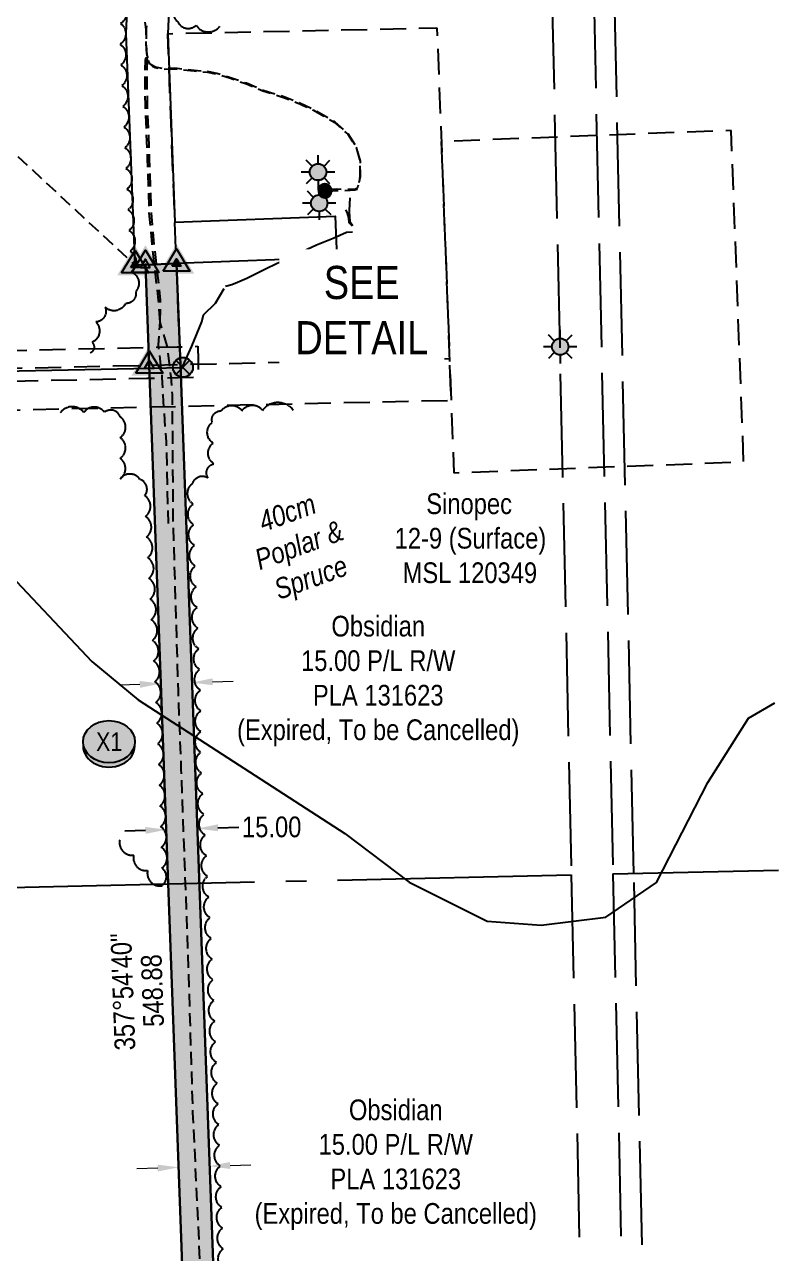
# Model space of a CAD drawing. Extents: x 604316 to 608264, y 5875125 to 5878789.
# Drawn here: x 605955 to 606319, y 5877675 to 5878268 of the extents above; entities that cross this region are included whole.
import ezdxf
from ezdxf.enums import TextEntityAlignment as Align

# ---------------------------------------------------------------- set-up
doc = ezdxf.new("R2010")
doc.units = 0
doc.header["$LTSCALE"] = 5
doc.header["$PDMODE"] = 34
doc.header["$PDSIZE"] = 0.03
for name, pattern in [('0', [1, 1, 0]), ('foc-ACCESSROAD', [3.75, 2.5, -1.25]), ('foc-FLOWLINE', [3.75, 2.5, -1.25]), ('foc-QUARTERLINE', [33, 25, -3, 2, -3]), ('foc-TIELINE', [1.875, 1.25, -0.625]), ('foc-UNSURVEYED', [12.5, 10, -2.5]), ('foc-WHEELTRACKS', [2, 0.4, -1.6]), ('POWERLINE5', [7.8, 2.4, -0.6, 0.6, -0.6, 0.6, -0.6, 2.4]), ('UG_PIPE', [1.875, 1.25, -0.625])]:
    doc.linetypes.add(name, pattern=pattern)
doc.layers.get('Defpoints').update_dxf_attribs({"color": 9})
for name, color, linetype in [('AS-CABLE', 224, 'foc-CABLE'), ('AS-PIPE-UG', 44, 'UG_PIPE'), ('AS-POWER', 104, 'foc-POWER'), ('AS-POWER-EXISTING', 72, 'POWERLINE5'), ('AS-SYMBOL', 7, 'Continuous'), ('C-RW', 13, 'Continuous'), ('C-WS', 13, 'foc-ACCESSROAD'), ('C-WS-S', 8, 'Continuous'), ('DETAIL-T', 7, 'Continuous'), ('F-AR', 190, 'foc-ACCESSROAD'), ('F-EZE', 190, 'foc-FLOWLINE'), ('F-WS', 190, 'foc-ACCESSROAD'), ('F-WS-S', 8, 'Continuous'), ('L-BD', 7, 'Continuous'), ('L-MON', 1, 'Continuous'), ('L-QSEC', 8, 'foc-QUARTERLINE'), ('L-TIE', 7, 'foc-TIELINE'), ('L-USEC', 7, 'foc-UNSURVEYED'), ('P-CROSSINGS', 250, 'Continuous'), ('P-PROPOSED', 10, 'Continuous'), ('P-PROPOSED-H', 21, 'Continuous'), ('P-TXT', 4, 'Continuous'), ('T-BUSH', 110, '0'), ('T-BUSH-T', 110, 'Continuous'), ('T-WATER', 160, 'Continuous'), ('T-WATER-P3', 160, 'foc-WHEELTRACKS')]:
    doc.layers.add(name, color=color, linetype=linetype)
doc.layers.add('C-RW-T', color=13, linetype='Continuous', lineweight=9)
doc.layers.add('F-WS-T', color=190, linetype='Continuous', lineweight=9)
doc.styles.add('80CG', font='ARIALN.TTF', dxfattribs={"height": 10})
doc.styles.add('80L', font='ARIALN.TTF', dxfattribs={"height": 10})
doc.styles.add('80LS', font='ARIALNI.TTF', dxfattribs={"height": 10})
doc.styles.add('Crossing', font='ARIALN.TTF', dxfattribs={"height": 10})
doc.styles.add('foc-LtypeFont', font='ARIALN.TTF', dxfattribs={"height": 7.35})
doc.linetypes.add('foc-CABLE', pattern='A,2,-1,["C",foc-LtypeFont,S=0.2,R=0,X=-0.625,Y=-0.75],-1.24,8', length=12.24)
doc.linetypes.add('foc-POWER', pattern='A,6,-1,["P",foc-LtypeFont,S=0.2,R=0,X=-0.625,Y=-0.75],-1.24,4', length=12.24)
doc.linetypes.add('foc-TOPO-flowdirection-NOLINE', pattern='A,0,[">",foc-LtypeFont,S=0.3,R=0,X=0,Y=-0.945],-20,[">",foc-LtypeFont,S=0.3,R=0,X=0,Y=-0.945],0', length=20)
doc.dimstyles.new('Compass 5 000', dxfattribs={"dimscale": 5, "dimtxt": 9, "dimasz": 2, "dimexe": 0.2, "dimexo": 0.0625, "dimgap": 0.5, "dimtad": 0, "dimtih": 1, "dimtoh": 1, "dimzin": 0, "dimdsep": 46, "dimtxsty": '80CG', "dimcen": 0.1, "dimse1": 1, "dimse2": 1, "dimclrd": 256, "dimclrt": 256, "dimaunit": 1, "dimadec": 4, "dimazin": 0, "dimtfac": 0.06, "dimtofl": 0, "dimtmove": 0, "dimatfit": 1, "dimfxl": 0.2, "dimtolj": 1, "dimtzin": 0, "dimlwd": -1, "dimarcsym": 0})

# ---------------------------------------------------------------- blocks, each defined once
blk = doc.blocks.new('GAS')
h = blk.add_hatch(color=255)
h.dxf.hatch_style = 1
edge = h.paths.add_edge_path()
edge.add_arc((0, 0), 0.9, 0, 360)
for p, q in [((0, 0.81), (0, 1.62)), ((-0.81, 0), (-1.62, 0)), ((-0.57, 0.57), (-1.14, 1.14)), ((0.57, 0.57), (1.14, 1.14)), ((1.62, 0), (0.81, 0)), ((-0.57, -0.57), (-1.14, -1.14)), ((0, -0.81), (0, -1.62)), ((1.14, -1.14), (0.57, -0.57))]:
    blk.add_line(p, q)
blk.add_circle((0, 0), 0.8)
blk = doc.blocks.new('*D559')
at = {"layer": 'C-RW-T', "transparency": 16777216}
for p, q in [((606010.71, 5877949.93), (606000.71, 5877949.57)), ((606045.82, 5877951.17), (606055.81, 5877951.52))]:
    blk.add_line(p, q, dxfattribs=at)
for points in [[(606010.65, 5877951.59), (606010.76, 5877948.26), (606020.7, 5877950.28)], [(606045.76, 5877952.83), (606045.87, 5877949.5), (606035.82, 5877950.81)]]:
    blk.add_solid(points, dxfattribs=at)
at = {"layer": 'Defpoints', "color": 0, "transparency": 16777216}
for p in [(606020.36, 5877959.9), (606035.48, 5877960.43), (606020.7, 5877950.28)]:
    blk.add_point(p, dxfattribs=at)
at = {"layer": 'C-RW-T', "transparency": 16777216, "insert": (606125.75, 5877951.52), "char_height": 10, "attachment_point": 5, "style": '80CG'}
blk.add_mtext('\\A1;Obsidian\\P15.00 P/L R/W\\PPLA 131623\\P(Expired, To be Cancelled)', dxfattribs=at)
blk = doc.blocks.new('*D570')
at = {"layer": 'C-RW-T', "transparency": 16777216}
for p, q in [((606054.28, 5877717.69), (606064.27, 5877718.04)), ((606019.32, 5877716.45), (606009.33, 5877716.1))]:
    blk.add_line(p, q, dxfattribs=at)
for points in [[(606019.26, 5877718.12), (606019.38, 5877714.79), (606029.32, 5877716.81)], [(606054.22, 5877719.36), (606054.34, 5877716.02), (606044.29, 5877717.34)]]:
    blk.add_solid(points, dxfattribs=at)
at = {"layer": 'Defpoints', "color": 0, "transparency": 16777216}
for p in [(606027.01, 5877782.26), (606041.97, 5877782.79), (606029.32, 5877716.81)]:
    blk.add_point(p, dxfattribs=at)
at = {"layer": 'C-RW-T', "transparency": 16777216, "insert": (606134.21, 5877718.04), "char_height": 10, "attachment_point": 5, "style": '80CG'}
blk.add_mtext('\\A1;Obsidian\\P15.00 P/L R/W\\PPLA 131623\\P(Expired, To be Cancelled)', dxfattribs=at)
blk = doc.blocks.new('RISER')
h = blk.add_hatch(color=255)
h.dxf.hatch_style = 1
edge = h.paths.add_edge_path()
edge.add_arc((0, 0), 0.7, 0, 360)
blk.add_hatch(color=13).paths.add_polyline_path([(0.58, -0.15), (-0.58, -0.15, 0.774597)])
at = {"color": 13}
blk.add_line((-0.58, -0.15), (0.58, -0.15), dxfattribs=at)
blk.add_circle((0, 0), 0.6, dxfattribs=at)
blk = doc.blocks.new('POWERPOLE')
h = blk.add_hatch(color=255)
edge = h.paths.add_edge_path()
edge.add_arc((0, 0), 0.96, 0, 360)
at = {"linetype": 'Continuous'}
for p, q in [((0.68, -0.68), (-0.68, 0.68)), ((-0.68, -0.68), (0.68, 0.68))]:
    blk.add_line(p, q, dxfattribs=at)
blk.add_circle((0, 0), 0.96, dxfattribs=at)
blk = doc.blocks.new('*D594')
at = {"layer": 'Defpoints', "color": 0, "transparency": 16777216}
for p in [(606023, 5877891.49), (606037.99, 5877892.04), (606038.42, 5877880.33)]:
    blk.add_point(p, dxfattribs=at)
at = {"layer": 'P-TXT', "transparency": 16777216}
for p, q in [((606013.44, 5877879.42), (606003.45, 5877879.06)), ((606048.41, 5877880.7), (606058.4, 5877881.06))]:
    blk.add_line(p, q, dxfattribs=at)
for points in [[(606013.38, 5877881.09), (606013.5, 5877877.76), (606023.43, 5877879.79)], [(606048.35, 5877882.36), (606048.47, 5877879.03), (606038.42, 5877880.33)]]:
    blk.add_solid(points, dxfattribs=at)
at = {"layer": 'P-TXT', "transparency": 16777216, "insert": (606074.34, 5877881.06), "char_height": 10, "attachment_point": 5, "style": '80CG'}
blk.add_mtext('\\A1;15.00', dxfattribs=at)
blk = doc.blocks.new('xing2')
h = blk.add_hatch(color=50)
h.dxf.hatch_style = 1
edge = h.paths.add_edge_path()
edge.add_ellipse((0, 0), major_axis=(-12.5, 0), ratio=0.816297, start_angle=0, end_angle=360)
h = blk.add_hatch(color=250)
h.dxf.hatch_style = 1
edge = h.paths.add_edge_path()
edge.add_ellipse((0, -2.05), major_axis=(-12.5, 0), ratio=0.816297, start_angle=0, end_angle=180)
edge.add_line((12.5, -2.05), (12.5, 0))
edge.add_ellipse((0, 0), major_axis=(-12.5, 0), ratio=0.816297, start_angle=0, end_angle=180, ccw=False)
edge.add_line((-12.5, 0), (-12.5, -2.05))
at = {"color": 250}
blk.add_ellipse((0, 0), major_axis=(-12.5, 0), ratio=0.816297, dxfattribs=at)
blk.add_ellipse((0, -2.05), major_axis=(-12.5, 0), ratio=0.816297, start_param=0, end_param=3.141593, dxfattribs=at)
at = {"color": 250, "style": 'Crossing'}
blk.add_attdef('CROSSING', text='', height=9, dxfattribs=at).set_placement((0.09, 0.02), align=Align.MIDDLE_CENTER)
at = {"color": 250, "style": 'Crossing', "flags": 1}
for tag, p in [('OWNER', (0.09, -12.49)), ('DESCRIPTION', (0.09, -25.77)), ('LOCATION', (0.09, -39.3)), ('DWG_REF', (0.09, -52.84))]:
    blk.add_attdef(tag, text='', height=9, dxfattribs=at).set_placement(p, align=Align.MIDDLE_CENTER)
blk = doc.blocks.new('TRIA')
blk.add_hatch(color=255).paths.add_polyline_path([(-0.041, 1.521), (-1.475, -0.867), (1.392, -0.867)])
blk = doc.blocks.new('Hybrid_EC')
at = {"color": 251}
for points in [[(-1.3, -0.74), (0, 1.42), (1.3, -0.74)], [(0.47, -0.26), (0, 0.53), (-0.47, -0.26)]]:
    blk.add_lwpolyline(points, close=True, dxfattribs=at)
at = {"layer": 'Defpoints'}
blk.add_circle((0, 0), 0.05, dxfattribs=at)
at = {"xscale": 1.2, "yscale": 1.2, "zscale": 1.2}
blk.add_blockref('TRIA', (0.05, 0.06), dxfattribs=at)
blk = doc.blocks.new('Hybrid_XC')
h = blk.add_hatch(color=251)
h.dxf.hatch_style = 1
h.paths.add_polyline_path([(-0.41, -0.24), (0, 0.45), (0.41, -0.24)])
at = {"color": 251}
for points in [[(-1.3, -0.74), (0, 1.42), (1.3, -0.74)], [(-0.41, -0.24), (0, 0.45), (0.41, -0.24)]]:
    blk.add_lwpolyline(points, close=True, dxfattribs=at)
at = {"color": 4}
blk.add_lwpolyline([(-0.41, -0.24), (0, 0.45), (0.41, -0.24)], close=True, dxfattribs=at)
at = {"layer": 'Defpoints'}
blk.add_circle((0, 0), 0.1, dxfattribs=at)
at = {"xscale": 1.2, "yscale": 1.2, "zscale": 1.2}
blk.add_blockref('TRIA', (0.05, 0.06), dxfattribs=at)

msp = doc.modelspace()

# ---------------------------------------------------------------- hatches: boundary and pattern name
at = {"layer": 'P-PROPOSED-H'}
h = msp.add_hatch(color=256, dxfattribs=at)
h.dxf.hatch_style = 1
h.paths.add_polyline_path([(606013.407, 5878152.462), (606015.259, 5878103.838), (606035.26, 5877555.556), (606040.17, 5877428.628), (606128.091, 5877373.648), (606135.324, 5877281.191), (606150.272, 5877282.36), (606142.449, 5877382.353), (606054.846, 5877437.135), (606050.243, 5877556.119), (606030.251, 5878104.154), (606028.39, 5878153.033)])

# ---------------------------------------------------------------- linework, layer by layer
at = {"layer": 'AS-CABLE', "flags": 128}
for points in [[(606113.561, 5878171.207), (606112.415, 5878172.77), (606112.051, 5878175.161), (606111.814, 5878178.629), (606112.131, 5878184.726)], [(606113.338, 5878171.113), (606111.693, 5878172.745), (606111.501, 5878175.194), (606110.683, 5878177.832), (606110.078, 5878179.032)], [(606052.037, 5878142.175), (606055.04, 5878142.925), (606057.777, 5878144.017), (606062.399, 5878145.992), (606072.341, 5878150.981), (606082.523, 5878155.8), (606095.901, 5878162.101), (606104.041, 5878165.334), (606110.437, 5878168.148), (606113.406, 5878168.369)], [(606031.46, 5878103.575), (606035.805, 5878113.212), (606040.549, 5878124.891), (606041.508, 5878128.25), (606047.198, 5878133.98), (606051.462, 5878141.034)]]:
    msp.add_lwpolyline(points, dxfattribs=at)
at = {"layer": 'AS-PIPE-UG', "flags": 128}
for points in [[(606013.039, 5878269.63), (606013.656, 5878266.042), (606013.672, 5878259.353), (606013.952, 5878253.549), (606015.185, 5878249.841), (606016.774, 5878248.364), (606018.181, 5878247.675), (606022.131, 5878246.912), (606028.669, 5878246.978), (606036.878, 5878246), (606043.417, 5878245.453), (606047.627, 5878244.601), (606053.898, 5878242.669), (606062.106, 5878239.768), (606070.123, 5878236.376), (606080.471, 5878233.118), (606082.894, 5878232.224), (606088.207, 5878230.046), (606094.475, 5878227.125), (606104.837, 5878221.093), (606111.045, 5878215.483), (606115.077, 5878209.082), (606116.918, 5878202.471), (606116.921, 5878195.031), (606115.843, 5878190.216), (606115.478, 5878189.225), (606114.394, 5878188.865), (606112.296, 5878188.806), (606105.498, 5878188.915), (606100.205, 5878188.553)], [(606100.264, 5878187.777), (606105.623, 5878188.304), (606112.287, 5878188.408), (606114.448, 5878188.632), (606115.571, 5878189.004), (606116.177, 5878190.098), (606117.179, 5878195.004), (606117.151, 5878202.516), (606115.327, 5878209.185), (606111.257, 5878215.624), (606104.955, 5878221.342), (606094.611, 5878227.365), (606088.28, 5878230.32), (606083.037, 5878232.418), (606080.636, 5878233.377), (606070.234, 5878236.653), (606062.137, 5878240.045), (606053.972, 5878242.889), (606047.864, 5878244.811), (606043.509, 5878245.69), (606036.967, 5878246.255), (606028.682, 5878247.21), (606021.974, 5878247.098), (606018.281, 5878247.83), (606016.836, 5878248.614), (606015.435, 5878249.962), (606014.209, 5878253.573), (606013.947, 5878259.267), (606013.941, 5878266.131), (606014.233, 5878269.56)], [(606020.494, 5878124.828), (606019.761, 5878135.292), (606016.688, 5878162.187), (606015.277, 5878177.504), (606014.445, 5878203.501), (606013.399, 5878229.776), (606013.227, 5878245.414), (606013.38, 5878251.326), (606013.952, 5878253.549)], [(606020.464, 5878124.857), (606020.757, 5878135.384), (606017.682, 5878162.29), (606016.275, 5878177.566), (606015.444, 5878203.537), (606014.398, 5878229.801), (606014.227, 5878245.407), (606014.376, 5878251.187), (606014.209, 5878253.573)], [(606024.526, 5878027.53), (606023.54, 5878066.996), (606021.886, 5878089.561), (606021.555, 5878098.076), (606019.691, 5878113.755), (606020.494, 5878124.828)], [(606054.176, 5877430.759), (606051.014, 5877434.533), (606046.233, 5877452.375), (606044.315, 5877509.497), (606044.704, 5877546.565), (606041.562, 5877617.618), (606040.331, 5877659.507), (606036.361, 5877743.223), (606033.965, 5877821.187), (606030.728, 5877908.929), (606029.302, 5877946.47), (606026.857, 5878027.772), (606026.612, 5878066.748), (606026.429, 5878089.833), (606025.812, 5878098.418), (606023.938, 5878113.257), (606020.494, 5878124.828)]]:
    msp.add_lwpolyline(points, dxfattribs=at)
at = {"layer": 'AS-POWER', "flags": 128}
msp.add_lwpolyline([(605459.761, 5878090.979), (605478.276, 5878091.386), (605482.364, 5878091.475), (605626.607, 5878094.645), (605642.8, 5878095.001), (605644.497, 5878095.038), (606031.506, 5878102.942)], dxfattribs=at)
at = {"layer": 'C-RW'}
for points in [[(606024.164, 5878264), (606027.629, 5878173.01), (606105.04, 5878175.958), (606105.801, 5878155.981), (606028.39, 5878153.033), (606013.407, 5878152.462), (606008.413, 5878152.272), (606004.155, 5878264.07), (606023.004, 5878681.816), (605993.277, 5878708.667), (606006.415, 5878723.739), (606043.4, 5878690.332), (606024.164, 5878264)], [(606161.929, 5877352.273), (606110.034, 5877269.545), (606097.327, 5877277.515), (606149.177, 5877360.191), (606128.091, 5877373.648), (606040.17, 5877428.628), (606035.26, 5877555.556), (606015.259, 5878103.838), (606013.407, 5878152.462), (606028.39, 5878153.033), (606030.251, 5878104.154), (606050.243, 5877556.119), (606054.846, 5877437.135), (606142.449, 5877382.353), (606169.85, 5877364.901), (606161.929, 5877352.273)]]:
    msp.add_lwpolyline(points, close=True, dxfattribs=at)
at = {"layer": 'C-WS', "flags": 128}
msp.add_lwpolyline([(606030.251, 5878104.155), (606024.164, 5878264), (606154.09, 5878266.84), (606160.169, 5878106.996), (606030.251, 5878104.155)], close=True, dxfattribs=at)
at = {"layer": 'F-AR', "flags": 128}
msp.add_lwpolyline([(606160.168, 5878107.03), (605484.923, 5878092.156), (605476.655, 5878101.08), (605475.989, 5878071.963), (606160.949, 5878087.051), (606160.168, 5878107.03)], dxfattribs=at)
at = {"layer": 'F-EZE', "flags": 128}
msp.add_lwpolyline([(605465.849, 5878182.784), (605463.58, 5878100.464), (605476.791, 5878100.754), (605480.878, 5878100.844), (605625.122, 5878104.013), (605641.315, 5878104.369), (605643.011, 5878104.407), (606013.62, 5878112.548), (606028.712, 5878112.88), (606038.67, 5878113.099), (606038.82, 5878106.285), (606038.999, 5878098.11), (606029.255, 5878097.895), (606014.149, 5878097.562), (605647.772, 5878089.506), (605631.579, 5878089.15), (605476.373, 5878085.747), (605463.163, 5878085.457), (605463.147, 5878084.868), (605462.56, 5877999.996), (605472.845, 5877911.182), (605489.294, 5877841.322), (605493.524, 5877823.357), (605506.672, 5877733.431), (605504.91, 5877662.514), (605486.945, 5877594.712), (605491.886, 5877551.353), (605494.176, 5877531.254), (605494.293, 5877530.222), (605502.696, 5877530.557), (605527.801, 5877531.558), (605995.652, 5877550.231), (606006.237, 5877545.74), (606017.047, 5877541.153), (606025.403, 5877519.358), (606028.975, 5877424.305), (606098.927, 5877380.387), (606101.747, 5877378.616), (606093.776, 5877365.918), (606090.977, 5877367.675), (606014.289, 5877415.821), (606010.513, 5877516.312), (606005.327, 5877529.839), (605992.891, 5877535.115), (605509.522, 5877515.822), (605495.996, 5877515.284), (605496.064, 5877514.681), (605489.183, 5877513.898), (605481.167, 5877512.985), (605480.973, 5877514.685), (605479.28, 5877514.617), (605478.681, 5877529.598), (605479.271, 5877529.622), (605478.356, 5877537.652), (605476.811, 5877551.217), (605475.54, 5877562.369), (605471.728, 5877595.821), (605489.965, 5877664.649), (605491.651, 5877732.525), (605478.781, 5877820.55), (605473.972, 5877840.972), (605458.051, 5877908.592), (605452.961, 5877952.547), (605452.798, 5877953.734), (605447.56, 5877999.182), (605448.155, 5878085.128), (605447.304, 5878085.109), (605446.974, 5878100.098), (605448.572, 5878100.134), (605450.748, 5878178.393), (605451.191, 5878194.328), (605451.792, 5878194.632), (605456.277, 5878196.907), (605458.443, 5878198.008), (605459.493, 5878198.538), (605461.349, 5878199.495), (605465.07, 5878201.415), (605466.358, 5878202.082), (605466.279, 5878198.487), (605465.849, 5878182.784)], close=True, dxfattribs=at)
at = {"layer": 'F-WS', "flags": 128}
msp.add_lwpolyline([(606156.18, 5878211.967), (606162.253, 5878052.083), (606302.093, 5878057.396), (606296.077, 5878217.283)], close=True, dxfattribs=at)
at = {"layer": 'L-QSEC'}
for p, q in [((606239.044, 5877858.477), (606318.871, 5877860.212)), ((605446.273, 5877840.343), (606218.937, 5877858.039))]:
    msp.add_line(p, q, dxfattribs=at)
at = {"layer": 'L-TIE'}
msp.add_line((605731.792, 5878408.719), (606008.413, 5878152.272), dxfattribs=at)
at = {"layer": 'L-USEC'}
for p, q in [((606201.233, 5878662.18), (606218.937, 5877858.039)), ((606221.339, 5878662.618), (606239.044, 5877858.482)), ((606249.093, 5877858.696), (606231.388, 5878662.837)), ((606218.937, 5877858.039), (606236.645, 5877053.898)), ((606239.044, 5877858.482), (606256.751, 5877054.341)), ((606266.8, 5877054.551), (606249.093, 5877858.696))]:
    msp.add_line(p, q, dxfattribs=at)
at = {"layer": 'T-BUSH', "flags": 128}
for points in [[(606031.16, 5878752.039, 0.5205671), (606025.093, 5878744.095, 0.5205671), (606019.026, 5878736.151, 0.5205671), (606021.39, 5878728.778, 0.5205671), (606028.472, 5878721.724, 0.5205671), (606036.003, 5878715.16, 0.5205671), (606043.653, 5878708.726, 0.5205671), (606045.737, 5878698.977, 0.5205671), (606046.735, 5878689.108, 0.5205671), (606046.244, 5878679.124, 0.5205671), (606045.753, 5878669.14, 0.5205671), (606045.262, 5878659.157, 0.5205671), (606044.772, 5878649.173, 0.5205671), (606044.281, 5878639.189, 0.5205671), (606043.79, 5878629.206, 0.5205671), (606043.299, 5878619.222, 0.5205671), (606042.808, 5878609.238, 0.5205671), (606042.318, 5878599.254, 0.5205671), (606041.835, 5878589.27, 0.5205671), (606041.364, 5878579.286, 0.5205671), (606040.893, 5878569.301, 0.5205671), (606040.422, 5878559.316, 0.5205671), (606039.952, 5878549.332, 0.5205671), (606039.481, 5878539.347, 0.5205671), (606039.01, 5878529.362, 0.5205671), (606038.539, 5878519.378, 0.5205671), (606038.093, 5878509.392, 0.5205671), (606037.761, 5878499.402, 0.5205671), (606037.428, 5878489.412, 0.5205671), (606037.096, 5878479.421, 0.5205671), (606036.764, 5878469.431, 0.5205671), (606036.432, 5878459.441, 0.5205671), (606036.099, 5878449.451, 0.5205671), (606035.767, 5878439.46, 0.5205671), (606035.422, 5878429.471, 0.5205671), (606034.99, 5878419.484, 0.5205671), (606034.558, 5878409.498, 0.5205671), (606034.125, 5878399.511, 0.5205671), (606033.693, 5878389.525, 0.5205671), (606033.261, 5878379.538, 0.5205671), (606032.828, 5878369.552, 0.5205671), (606032.396, 5878359.566, 0.5205671), (606031.995, 5878349.578, 0.5205671), (606031.634, 5878339.589, 0.5205671), (606031.273, 5878329.599, 0.5205671), (606030.912, 5878319.61, 0.5205671), (606030.552, 5878309.621, 0.5205671), (606030.191, 5878299.632, 0.5205671), (606029.83, 5878289.642, 0.5205671), (606029.469, 5878279.653, 0.5205671), (606029.109, 5878269.664, 0.5205671), (606037.831, 5878268.094, 0.5205671), (606049.347, 5878267.635, 0.5205671)], [(605960.496, 5878672.959, -0.5205671), (605967.343, 5878680.241, -0.5205671), (605974.191, 5878687.523, -0.5205671), (605981.038, 5878694.804, -0.5205671), (605988.227, 5878694.922, -0.5205671), (605995.736, 5878688.325, -0.5205671), (606003.246, 5878681.727, -0.5205671), (606010.755, 5878675.129, -0.5205671), (606017.221, 5878667.694, -0.5205671), (606019.387, 5878658.249, -0.5205671), (606019.434, 5878648.254, -0.5205671), (606019.48, 5878638.258, -0.5205671), (606018.812, 5878628.285, -0.5205671), (606018.142, 5878618.311, -0.5205671), (606017.472, 5878608.338, -0.5205671), (606016.801, 5878598.365, -0.5205671), (606016.179, 5878588.389, -0.5205671), (606015.694, 5878578.405, -0.5205671), (606015.208, 5878568.421, -0.5205671), (606014.723, 5878558.437, -0.5205671), (606014.237, 5878548.453, -0.5205671), (606013.752, 5878538.469, -0.5205671), (606013.266, 5878528.485, -0.5205671), (606012.781, 5878518.501, -0.5205671), (606012.298, 5878508.517, -0.5205671), (606011.82, 5878498.533, -0.5205671), (606011.342, 5878488.548, -0.5205671), (606010.864, 5878478.564, -0.5205671), (606010.385, 5878468.58, -0.5205671), (606009.907, 5878458.595, -0.5205671), (606009.429, 5878448.611, -0.5205671), (606008.951, 5878438.627, -0.5205671), (606008.423, 5878428.645, -0.5205671), (606007.843, 5878418.666, -0.5205671), (606007.263, 5878408.687, -0.5205671), (606006.682, 5878398.708, -0.5205671), (606006.102, 5878388.729, -0.5205671), (606005.522, 5878378.75, -0.5205671), (606004.941, 5878368.771, -0.5205671), (606004.361, 5878358.793, -0.5205671), (606003.88, 5878348.809, -0.5205671), (606003.575, 5878338.818, -0.5205671), (606003.271, 5878328.827, -0.5205671), (606002.967, 5878318.836, -0.5205671), (606002.663, 5878308.845, -0.5205671), (606002.359, 5878298.854, -0.5205671), (606002.054, 5878288.862, -0.5205671), (606001.75, 5878278.871, -0.5205671), (606001.446, 5878268.88, -0.5205671), (606001.142, 5878258.889, -0.5205671), (606001.554, 5878248.905, -0.5205671), (606002.044, 5878238.921, -0.5205671), (606002.534, 5878228.937, -0.5205671), (606003.024, 5878218.953, -0.5205671), (606003.513, 5878208.97, -0.5205671), (606004.007, 5878198.986, -0.5205671), (606004.508, 5878189.003, -0.5205671), (606005.009, 5878179.02, -0.5205671), (606005.51, 5878169.036, -0.5205671), (606006.011, 5878159.053, -0.5205671), (606006.512, 5878149.07, -0.5205671), (606008.662, 5878139.446, -0.5205671), (606003.78, 5878133.847, -0.5205671), (605993.959, 5878131.998, -0.5205671), (605989.481, 5878124.862, -0.5205671), (605987.683, 5878115.029, -0.5205671), (605986.728, 5878109.808, -0.5205671)], [(606113.546, 5877572.399, -0.5205671), (606103.59, 5877571.512, -0.5205671), (606093.633, 5877570.626, -0.5205671), (606083.677, 5877569.739, -0.5205671), (606073.721, 5877568.852, -0.5205671), (606063.896, 5877568.112, -0.5205671), (606063.795, 5877578.107, -0.5205671), (606063.694, 5877588.102, -0.5205671), (606063.592, 5877598.097, -0.5205671), (606063.491, 5877608.093, -0.5205671), (606058.932, 5877613.995, -0.5205671), (606051.819, 5877617.517, -0.5205671), (606051.859, 5877627.512, -0.5205671), (606051.899, 5877637.508, -0.5205671), (606051.939, 5877647.504, -0.5205671), (606051.645, 5877657.494, -0.5205671), (606051.293, 5877667.484, -0.5205671), (606050.94, 5877677.473, -0.5205671), (606050.588, 5877687.463, -0.5205671), (606050.235, 5877697.452, -0.5205671), (606049.883, 5877707.442, -0.5205671), (606049.53, 5877717.431, -0.5205671), (606049.177, 5877727.421, -0.5205671), (606048.825, 5877737.41, -0.5205671), (606048.451, 5877747.399, -0.5205671), (606048.044, 5877757.387, -0.5205671), (606047.638, 5877767.374, -0.5205671), (606047.231, 5877777.362, -0.5205671), (606046.824, 5877787.349, -0.5205671), (606046.418, 5877797.337, -0.5205671), (606046.011, 5877807.324, -0.5205671), (606045.605, 5877817.312, -0.5205671), (606045.139, 5877827.296, -0.5205671), (606044.557, 5877837.275, -0.5205671), (606043.975, 5877847.254, -0.5205671), (606043.393, 5877857.233, -0.5205671), (606042.811, 5877867.211, -0.5205671), (606042.229, 5877877.19, -0.5205671), (606041.647, 5877887.169, -0.5205671), (606041.065, 5877897.148, -0.5205671), (606040.483, 5877907.127, -0.5205671), (606040.061, 5877917.11, -0.5205671), (606040.069, 5877927.106, -0.5205671), (606040.077, 5877937.102, -0.5205671), (606039.955, 5877947.095, -0.5205671), (606039.541, 5877957.082, -0.5205671), (606039.127, 5877967.069, -0.5205671), (606038.713, 5877977.056, -0.5205671), (606038.299, 5877987.044, -0.5205671), (606037.885, 5877997.031, -0.5205671), (606037.471, 5878007.018, -0.5205671), (606037.056, 5878017.005, -0.5205671), (606036.646, 5878026.992, -0.5205671), (606036.461, 5878036.986, -0.5205671), (606036.276, 5878046.98, -0.5205671), (606043.589, 5878049.603, -0.5205671), (606046.476, 5878056.427, -0.5205671), (606046.074, 5878066.414, -0.5205671), (606045.672, 5878076.402, -0.5205671), (606049.975, 5878081.925, -0.5205671), (606059.97, 5878082.049, -0.5205671), (606069.965, 5878082.172, -0.5205671), (606084.68, 5878082.353, -0.5205671)], [(606001.027, 5877874.888, 0.5205671), (606007.743, 5877867.484, 0.5205671), (606014.458, 5877860.08, 0.5205671), (606021.174, 5877852.676, 0.5205671), (606021.415, 5877861.276, 0.5205671), (606021.093, 5877871.267, 0.5205671), (606020.772, 5877881.257, 0.5205671), (606020.45, 5877891.248, 0.5205671), (606020.128, 5877901.239, 0.5205671), (606019.781, 5877911.228, 0.5205671), (606019.349, 5877921.215, 0.5205671), (606018.917, 5877931.201, 0.5205671), (606018.485, 5877941.188, 0.5205671), (606017.967, 5877951.17, 0.5205671), (606017.389, 5877961.149, 0.5205671), (606016.811, 5877971.128, 0.5205671), (606016.233, 5877981.107, 0.5205671), (606015.656, 5877991.086, 0.5205671), (606015.078, 5878001.065, 0.5205671), (606014.5, 5878011.044, 0.5205671), (606013.923, 5878021.023, 0.5205671), (606013.429, 5878031.006, 0.5205671), (606013.092, 5878040.996, 0.5205671), (606010.757, 5878048.874, 0.5205671), (606001.153, 5878049.057, 0.5205671), (606001.196, 5878059.053, 0.5205671), (606001.24, 5878069.049, 0.5205671), (606001.284, 5878079.044, 0.5205671), (605993.65, 5878081.27, 0.5205671), (605983.655, 5878081.107, 0.5205671), (605972.304, 5878080.922, 0.5205671)]]:
    msp.add_lwpolyline(points, format="xyb", dxfattribs=at)
at = {"layer": 'T-WATER', "flags": 128}
msp.add_lwpolyline([(605555.878, 5878215.893), (605573.75, 5878194.467), (605603.205, 5878172.262), (605621.346, 5878164.357), (605658.386, 5878156.681), (605702.83, 5878155.862), (605738.543, 5878164.345), (605762.893, 5878159.054), (605804.155, 5878125.574), (605849.477, 5878095.824), (605866.927, 5878082.19), (605943.104, 5878007.93), (605987.547, 5877960.901), (606009.97, 5877942.494), (606109.662, 5877877.936), (606140.661, 5877854.427), (606178.393, 5877835.666), (606204.423, 5877833.753), (606235.647, 5877837.559), (606259.963, 5877854.342), (606284.8, 5877902.496), (606304.404, 5877933.663), (606317.094, 5877940.938)], dxfattribs=at)

# ---------------------------------------------------------------- block references
at = {"layer": 'AS-POWER-EXISTING', "xscale": 4.999999999999979, "yscale": 4.999999999999979, "zscale": 4.999999999999979}
msp.add_blockref('POWERPOLE', (606031.506, 5878102.942), dxfattribs=at)
at = {"layer": 'AS-SYMBOL', "xscale": 4.999999999999979, "yscale": 4.999999999999979, "zscale": 4.999999999999979}
for p in [(606099.988, 5878188.573), (606100.041, 5878187.758)]:
    msp.add_blockref('RISER', p, dxfattribs=at)
at = {"layer": 'C-WS-S', "xscale": 4.997884199999905, "yscale": 4.997884199999905, "zscale": 4.997884199999905}
for p in [(606096.733, 5878197.222), (606097.266, 5878182.217)]:
    msp.add_blockref('GAS', p, dxfattribs=at)
at = {"layer": 'F-WS-S', "xscale": 4.997884199999905, "yscale": 4.997884199999905, "zscale": 4.997884199999905}
msp.add_blockref('GAS', (606213.572, 5878112.926), dxfattribs=at)
at = {"layer": 'L-MON', "color": 6, "xscale": 4.999999999999995, "yscale": 4.999999999999995, "zscale": 4.999999999999995}
for p in [(606008.413, 5878152.272), (606028.39, 5878153.033)]:
    msp.add_blockref('Hybrid_XC', p, dxfattribs=at)
at = {"layer": 'L-MON', "xscale": 4.999999999999987, "yscale": 4.999999999999987, "zscale": 4.999999999999987}
for p in [(606013.407, 5878152.462), (606015.259, 5878103.838)]:
    msp.add_blockref('Hybrid_EC', p, dxfattribs=at)
at = {"layer": 'P-CROSSINGS'}
msp.add_blockref('xing2', (605995.817, 5877922.239), dxfattribs=at).add_auto_attribs({'CROSSING': 'X1'})

# ---------------------------------------------------------------- texts
at = {"layer": 'L-BD', "style": '80L'}
for s, height, p in [("357°54'40''", 9.99577, (606002.529, 5877801.589)), ('548.88', 9.9958, (606016.763, 5877802.108))]:
    msp.add_text(s, height=height, rotation=92.0892, dxfattribs=at).set_placement(p, align=Align.MIDDLE)
at = {"layer": 'T-BUSH-T', "linetype": 'Continuous', "insert": (606080.095, 5878037.574), "char_height": 9.9958, "width": 43.84012, "attachment_point": 2, "rotation": 20, "style": '80LS'}
msp.add_mtext('40cm \\PPoplar & Spruce', dxfattribs=at)

# ---------------------------------------------------------------- dimensions: what is measured, and where the dimension line sits
at = {"layer": 'C-RW-T'}
dim = msp.add_linear_dim(base=(606029.317, 5877716.808), p1=(606041.974, 5877782.792), p2=(606027.005, 5877782.263), angle=182.022666, text='Obsidian\\P15.00 P/L R/W\\PPLA 131623\\P(Expired, To be Cancelled)', dimstyle='Compass 5 000', dxfattribs=at)
dim.commit()
dim.dimension.update_dxf_attribs({"geometry": '*D570', "text_midpoint": (606134.212, 5877718.042), "dimtype": 161})
at = {"layer": 'P-TXT'}
dim = msp.add_linear_dim(base=(606038.416, 5877880.333), p1=(606023.005, 5877891.495), p2=(606037.989, 5877892.041), angle=2.089152, text='15.00', dimstyle='Compass 5 000', dxfattribs=at)
dim.commit()
dim.dimension.update_dxf_attribs({"geometry": '*D594', "text_midpoint": (606074.34, 5877881.062), "dimtype": 161})

# ---------------------------------------------------------------- next in the draw order: texts
at = {"layer": 'DETAIL-T', "color": 3, "insert": (606117.807, 5878130.588), "char_height": 15.9878, "width": 63.58743, "attachment_point": 5, "style": '80CG', "bg_fill": 2}
msp.add_mtext('SEE\\PDETAIL', dxfattribs=at)
at = {"layer": 'F-WS-T', "insert": (606133.019, 5878042.122), "char_height": 9.99157, "width": 72.56268, "attachment_point": 1, "style": '80L', "bg_fill": 2}
msp.add_mtext('\\pi15.913;Sinopec\\P\\pi0.66336;12-9 (Surface)\\P\\pi4.5107;MSL 120349', dxfattribs=at)

# ---------------------------------------------------------------- next in the draw order: linework, layer by layer
at = {"layer": 'P-PROPOSED'}
msp.add_lwpolyline([(606013.407, 5878152.462), (606015.259, 5878103.838), (606035.26, 5877555.556), (606040.17, 5877428.628), (606128.091, 5877373.648), (606135.324, 5877281.191), (606150.272, 5877282.36), (606142.449, 5877382.353), (606054.846, 5877437.135), (606050.243, 5877556.119), (606030.251, 5878104.154), (606028.39, 5878153.033)], close=True, dxfattribs=at)
at = {"layer": 'T-WATER-P3', "linetype": 'foc-TOPO-flowdirection-NOLINE', "flags": 128}
msp.add_lwpolyline([(605555.878, 5878215.893), (605573.75, 5878194.467), (605603.205, 5878172.262), (605621.346, 5878164.357), (605658.386, 5878156.681), (605702.83, 5878155.862), (605738.543, 5878164.345), (605762.893, 5878159.054), (605804.155, 5878125.574), (605849.477, 5878095.824), (605866.927, 5878082.19), (605943.104, 5878007.93), (605987.547, 5877960.901), (606009.97, 5877942.494), (606109.662, 5877877.936), (606140.661, 5877854.427), (606178.393, 5877835.666), (606204.423, 5877833.753), (606235.647, 5877837.559), (606259.963, 5877854.342), (606284.8, 5877902.496), (606304.404, 5877933.663), (606317.094, 5877940.938)], dxfattribs=at)

# ---------------------------------------------------------------- next in the draw order: dimensions: what is measured, and where the dimension line sits
at = {"layer": 'C-RW-T'}
dim = msp.add_linear_dim(base=(606020.7, 5877950.28), p1=(606035.482, 5877960.432), p2=(606020.36, 5877959.897), angle=182.023717, text='Obsidian\\P15.00 P/L R/W\\PPLA 131623\\P(Expired, To be Cancelled)', dimstyle='Compass 5 000', dxfattribs=at)
dim.commit()
dim.dimension.update_dxf_attribs({"geometry": '*D559', "text_midpoint": (606125.748, 5877951.521), "dimtype": 161})

doc.saveas('drawing.dxf')
